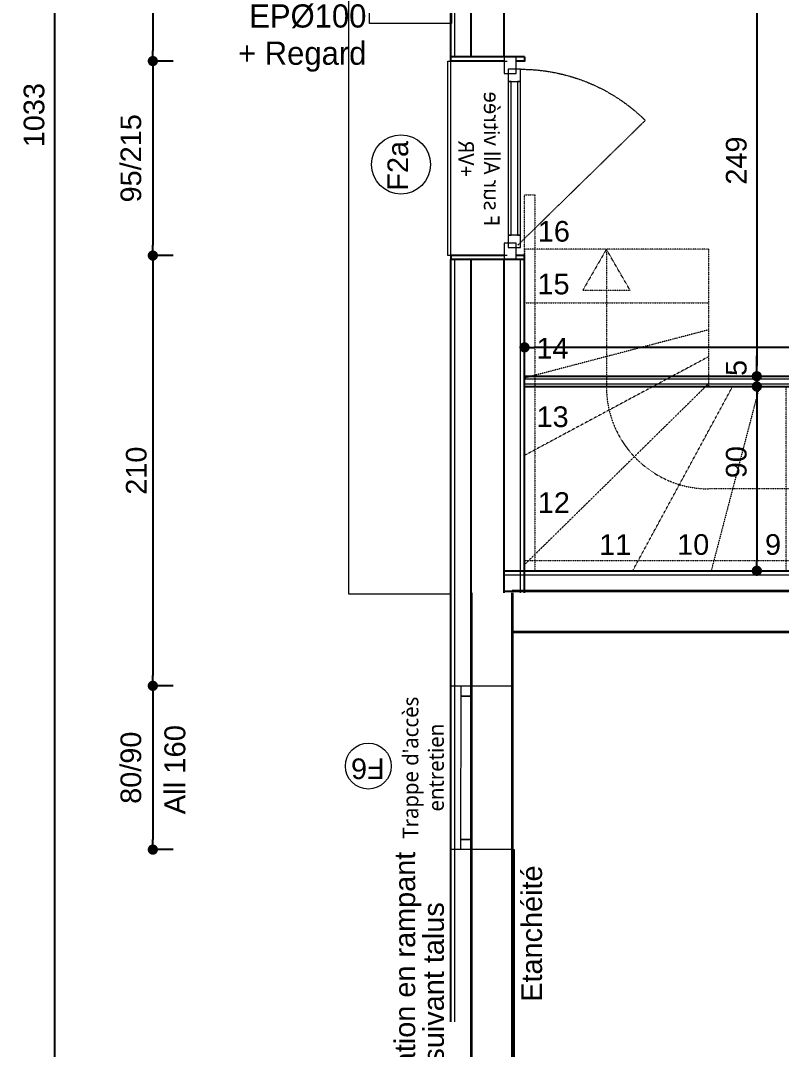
# Model space of a CAD drawing. Header units: centimetres. Extents: x 16433 to 114398, y -50094 to -12305.
# Drawn here: x 48915 to 49286, y -32256 to -31753 of the extents above; entities that cross this region are included whole.
import ezdxf

# ---------------------------------------------------------------- set-up
doc = ezdxf.new("R2010")
doc.units = ezdxf.units.CM
doc.header["$LTSCALE"] = 0.5
doc.linetypes.add('Style de ligne -2', pattern=[0.694425, 0.48607, -0.208355])
doc.linetypes.add('Style de ligne -5', pattern=[0.20828, 0.069425, -0.138855])
doc.layers.get('0').update_dxf_attribs({"linetype": 'CONTINUOUS'})
doc.layers.get('DEFPOINTS').update_dxf_attribs({"linetype": 'CONTINUOUS'})
doc.layers.add('3-BAT C-Niveau-3', color=7, linetype='CONTINUOUS')
doc.styles.add('Futura Std Book', font='')
doc.styles.add('Helvetica', font='')
doc.styles.add('Lucida Grande', font='')
doc.styles.get('Futura Std Book').set_extended_font_data('Futura Std Book')
doc.styles.get('Helvetica').set_extended_font_data('Helvetica')
doc.styles.get('Lucida Grande').set_extended_font_data('Lucida Grande')
doc.dimstyles.new('IS', dxfattribs={"dimtxt": 10.08724, "dimasz": 5.007446, "dimexe": 2, "dimexo": 10, "dimgap": 3, "dimtad": 1, "dimdec": 1, "dimtxsty": 'Helvetica', "dimblk": 'DOT', "dimblk1": 'DOT', "dimblk2": 'DOT', "dimcen": 0, "dimdle": 10, "dimazin": 0, "dimtfac": 0.8, "dimtdec": 1, "dimtix": 1, "dimtmove": 0, "dimatfit": 0, "dimldrblk": 'VW_FILLEDARROW-1', "dimfxl": 10, "dimfxlon": 1, "dimfrac": 2, "dimtolj": 1, "dimarcsym": 0})

# ---------------------------------------------------------------- blocks, each defined once
blk = doc.blocks.new('Groupe-22-1')
at = {"color": 7, "linetype": 'Style de ligne -5', "lineweight": 5}
for p, q in [((16956.07, -45519.44), (16972.82, -45607.86)), ((16959.93, -45610.3), (16920.04, -45526.26)), ((16947.05, -45612.74), (16882.92, -45533.29)), ((16934.17, -45615.18), (16830.48, -45543.22)), ((16989.25, -45553.86), (16923.42, -45566.33)), ((16837.38, -45595.69), (16934.89, -45626.89)), ((16902.94, -45726.88), (16883.6, -45624.76)), ((16937.33, -45639.77), (16844.52, -45633.37)), ((16851.34, -45669.4), (16939.77, -45652.66)), ((16944.65, -45678.4), (16856.22, -45695.14)), ((16861.09, -45720.89), (16923.67, -45709.04)), ((16883.96, -45743.22), (16865.97, -45746.63))]:
    blk.add_line(p, q, dxfattribs=at)
at = {"color": 7, "linetype": 'Continuous', "lineweight": 13}
for p, q in [((16955.45, -45681.68), (16859.19, -45764.55)), ((16860.04, -45769.09), (16956.31, -45686.22))]:
    blk.add_line(p, q, dxfattribs=at)
at = {"color": 7, "linetype": 'Continuous', "lineweight": 5}
for p, q in [((16931.53, -45707.55), (16949.52, -45704.14)), ((16954.4, -45729.88), (16891.82, -45741.73)), ((16929.65, -45867.9), (16903.8, -45731.42)), ((16959.27, -45755.63), (16870.84, -45772.37)), ((16875.72, -45798.11), (16964.15, -45781.37)), ((16969.02, -45807.11), (16880.59, -45823.86)), ((16885.47, -45849.6), (16973.9, -45832.85))]:
    blk.add_line(p, q, dxfattribs=at)
at = {"color": 7, "linetype": 'Style de ligne -5', "lineweight": 5, "flags": 128}
for points in [[(17007.95, -45509.6), (17008.88, -45514.52), (16828.49, -45548.68), (16827.56, -45543.77)], [(16971.75, -45568.93), (16989.25, -45553.86), (16967.45, -45546.24)]]:
    blk.add_lwpolyline(points, close=True, dxfattribs=at)
for points in [[(16946.7, -45689.22), (16933.27, -45618.32), (16932.73, -45615.46), (16998.56, -45602.99), (16981.81, -45514.56), (16827.55, -45543.77), (16867.94, -45757.02)], [(16867.94, -45757.02), (16827.55, -45543.77), (16832.46, -45542.84), (16872.31, -45753.25)]]:
    blk.add_lwpolyline(points, dxfattribs=at)
at = {"color": 7, "linetype": 'Continuous', "lineweight": 5, "flags": 128}
for points in [[(16868.8, -45761.55), (16890.34, -45875.34), (16978.77, -45858.59), (16947.56, -45693.75)], [(16873.17, -45757.79), (16900.21, -45900.55), (16895.3, -45901.48), (16868.8, -45761.55)]]:
    blk.add_lwpolyline(points, dxfattribs=at)
blk.add_lwpolyline([(16918.87, -45748.92), (16903.8, -45731.42), (16896.18, -45753.22)], close=True, dxfattribs=at)
at = {"color": 7, "linetype": 'Style de ligne -5', "lineweight": 5}
blk.add_arc((16932.73, -45615.46), 50, 100.7236, 190.7236, dxfattribs=at)
blk = doc.blocks.new('Groupe-24-1')
at = {"color": 7, "linetype": 'Continuous', "lineweight": 25}
for p, q in [((16915.98, -45527.03), (16978.77, -45858.59)), ((16920.89, -45526.1), (16982.76, -45852.75))]:
    blk.add_line(p, q, dxfattribs=at)
at = {"color": 7, "linetype": 'Continuous', "lineweight": 5}
for p, q in [((16917.26, -45526.79), (16979.81, -45857.08)), ((16917.26, -45526.79), (16979.81, -45857.08)), ((16919.62, -45526.34), (16981.72, -45854.27)), ((16919.62, -45526.34), (16981.72, -45854.27)), ((16920.89, -45526.1), (16982.76, -45852.75))]:
    blk.add_line(p, q, dxfattribs=at)
at = {"color": 7, "linetype": 'Continuous', "lineweight": 5, "flags": 128}
blk.add_lwpolyline([(17486.76, -45382.3), (17526.98, -45597.03), (17576.11, -45587.72), (17526.15, -45323.95), (16800.45, -45461.38), (16809.75, -45510.46)], close=True, dxfattribs=at)
at = {"color": 7}
blk.add_blockref('Groupe-22-1', (0, 0), dxfattribs=at)
at = {"color": 7, "char_height": 10.0872, "width": 15.6959, "attachment_point": 1, "rotation": 280.7236, "line_spacing_factor": 0.834288, "style": 'Helvetica'}
for s, insert in [('\\pt9.7059,19.408;16\\P', (16996.61, -45518.37)), ('\\pt9.7059,19.408;15\\P', (16971.28, -45522.99)), ('\\pt9.7059,19.408;14\\P', (16940.4, -45528.34)), ('\\pt9.7059,19.408;13\\P', (16907.52, -45534.62)), ('\\pt9.7059,19.408;10\\P', (16858.98, -45613.71))]:
    blk.add_mtext(s, dxfattribs=dict(at, insert=insert))
at = {"color": 7, "char_height": 10.0872, "attachment_point": 1, "rotation": 280.7236, "line_spacing_factor": 0.834288, "style": 'Helvetica'}
for s, insert in [('\\pt9.7059;12', (16866.43, -45543.03)), ('\\pt9.7059;11', (16851.89, -45576.28)), ('\\pt9.7059;9\\P', (16866.96, -45655.87))]:
    blk.add_mtext(s, dxfattribs=dict(at, insert=insert))
blk = doc.blocks.new('PORTE FENETRE TYPE 3')
at = {"color": 7, "linetype": 'Style de ligne -2', "lineweight": 5}
blk.add_line((5.11, 14.73), (65.94, 76.94), dxfattribs=at)
at = {"color": 7, "linetype": 'Continuous', "lineweight": 25, "flags": 128}
for points in [[(-2, 18), (0, 18), (0, 14)], [(97, 18), (95, 18), (95, 14)], [(0, 7.7), (0, -18), (-2, -18)], [(95, 7.7), (95, -18), (97, -18)]]:
    blk.add_lwpolyline(points, dxfattribs=at)
at = {"color": 7, "linetype": 'Continuous', "lineweight": 13, "flags": 128}
for points in [[(4, 16), (10, 16), (10, 10), (4, 10)], [(10, 16), (85, 16), (85, 14.5), (10, 14.5)], [(85, 16), (91, 16), (91, 10), (85, 10)], [(-2, 14), (6, 14), (6, 8), (-2, 8)], [(10, 11.5), (85, 11.5), (85, 10), (10, 10)], [(89, 14), (97, 14), (97, 8), (89, 8)]]:
    blk.add_lwpolyline(points, close=True, dxfattribs=at)
blk.add_lwpolyline([(0, 9.5), (0, -19.5), (95, -19.5), (95, 9.5)], dxfattribs=at)
at = {"color": 7, "linetype": 'Style de ligne -2', "lineweight": 5}
blk.add_arc((4, 16), 87, 360, 44.5337, dxfattribs=at)
at = {"color": 7, "insert": (47.21, 5.79), "char_height": 7.6206, "width": 74.0523, "attachment_point": 2, "line_spacing_factor": 0.978845, "style": 'Lucida Grande'}
blk.add_mtext('\\pt9.7772,19.554,29.347,39.132,48.916,58.693,68.478,78.263;F sur All vitrée\\P+VR ', dxfattribs=at)
blk = doc.blocks.new('Groupe-26-1')
at = {"color": 7, "linetype": 'Continuous', "lineweight": 5, "flags": 128}
for points in [[(16761.66, -45524.68), (16762.59, -45529.59), (16693.81, -45542.62), (16692.88, -45537.7)], [(16766.57, -45523.75), (16767.51, -45528.68), (16762.6, -45529.61), (16761.66, -45524.68)], [(16692.88, -45537.7), (16693.81, -45542.62), (16688.9, -45543.55), (16687.97, -45538.63)]]:
    blk.add_lwpolyline(points, close=True, dxfattribs=at)
blk = doc.blocks.new('_DOT')
at = {"color": 0, "linetype": 'ByBlock', "lineweight": -2}
blk.add_line((-0.5, 0), (-1, 0), dxfattribs=at)
at = {"color": 0, "linetype": 'ByBlock', "const_width": 0.5}
blk.add_lwpolyline([(-0.25, 0, 1), (0.25, 0, 1)], format="xyb", close=True, dxfattribs=at)
blk = doc.blocks.new('*D1692')
at = {"layer": '3-BAT C-Niveau-3', "color": 0, "linetype": 'Continuous', "lineweight": -2, "transparency": 16777216}
blk.add_line((49274.37, -31937.1), (49274.37, -32017.08), dxfattribs=at)
at = {"layer": 'DEFPOINTS', "color": 0, "linetype": 'Continuous', "transparency": 16777216}
for p in [(49282.21, -31932.09), (49274.37, -32022.09), (49279.6, -32022.09)]:
    blk.add_point(p, dxfattribs=at)
at = {"layer": '3-BAT C-Niveau-3', "color": 0, "linetype": 'Continuous', "lineweight": -2, "transparency": 16777216, "xscale": 5.007446289062499, "yscale": 5.007446289062499, "zscale": 5.007446289062499}
for p, rotation in [((49274.37, -31932.09), 90), ((49274.37, -32022.09), 270)]:
    blk.add_blockref('_DOT', p, dxfattribs=dict(at, rotation=rotation))
at = {"layer": '3-BAT C-Niveau-3', "color": 0, "linetype": 'Continuous', "lineweight": 5, "transparency": 16777216, "insert": (49264.39, -31969.03), "char_height": 10.087, "attachment_point": 5, "rotation": 90, "style": 'Helvetica'}
blk.add_mtext('\\A1;90', dxfattribs=at)
blk = doc.blocks.new('VW_FILLEDARROW-1')
at = {"color": 0, "linetype": 'Continuous', "lineweight": 5, "flags": 128}
blk.add_lwpolyline([(-2, 0.54), (0, 0), (-2, -0.54)], close=True, dxfattribs=at)
blk = doc.blocks.new('*D1693')
at = {"layer": '3-BAT C-Niveau-3', "color": 0, "linetype": 'Continuous', "lineweight": -2, "transparency": 16777216}
for p, q in [((49274.37, -31922.08), (49274.37, -31917.07)), ((49274.37, -31927.09), (49274.37, -31932.09)), ((49274.37, -31937.1), (49274.37, -31942.1))]:
    blk.add_line(p, q, dxfattribs=at)
at = {"layer": 'DEFPOINTS', "color": 0, "linetype": 'Continuous', "transparency": 16777216}
for p in [(49283.72, -31927.09), (49274.37, -31932.09), (49282.21, -31932.09)]:
    blk.add_point(p, dxfattribs=at)
at = {"layer": '3-BAT C-Niveau-3', "color": 0, "linetype": 'Continuous', "lineweight": -2, "transparency": 16777216, "xscale": 5.007446289062499, "yscale": 5.007446289062499, "zscale": 5.007446289062499}
for p, rotation in [((49274.37, -31927.09), 270), ((49274.37, -31932.09), 90)]:
    blk.add_blockref('_DOT', p, dxfattribs=dict(at, rotation=rotation))
at = {"layer": '3-BAT C-Niveau-3', "color": 0, "linetype": 'Continuous', "lineweight": 5, "transparency": 16777216, "insert": (49264.39, -31923.04), "char_height": 10.087, "attachment_point": 5, "rotation": 90, "style": 'Helvetica'}
blk.add_mtext('\\A1;5', dxfattribs=at)
blk = doc.blocks.new('*D1694')
at = {"layer": '3-BAT C-Niveau-3', "color": 0, "linetype": 'Continuous', "lineweight": -2, "transparency": 16777216}
blk.add_line((49274.37, -31682.79), (49274.37, -31922.08), dxfattribs=at)
at = {"layer": 'DEFPOINTS', "color": 0, "linetype": 'Continuous', "transparency": 16777216}
for p in [(49265.42, -31677.78), (49274.37, -31927.09), (49283.72, -31927.09)]:
    blk.add_point(p, dxfattribs=at)
at = {"layer": '3-BAT C-Niveau-3', "color": 0, "linetype": 'Continuous', "lineweight": -2, "transparency": 16777216, "xscale": 5.007446289062499, "yscale": 5.007446289062499, "zscale": 5.007446289062499}
for p, rotation in [((49274.37, -31677.78), 90), ((49274.37, -31927.09), 270)]:
    blk.add_blockref('_DOT', p, dxfattribs=dict(at, rotation=rotation))
at = {"layer": '3-BAT C-Niveau-3', "color": 0, "linetype": 'Continuous', "lineweight": 5, "transparency": 16777216, "insert": (49264.39, -31821.75), "char_height": 10.087, "attachment_point": 5, "rotation": 90, "style": 'Helvetica'}
blk.add_mtext('\\A1;249', dxfattribs=at)
blk = doc.blocks.new('*D1708')
at = {"layer": '3-BAT C-Niveau-3', "color": 0, "linetype": 'Continuous', "lineweight": -2, "transparency": 16777216}
blk.add_line((49488.36, -31912.98), (49165.91, -31912.98), dxfattribs=at)
at = {"layer": 'DEFPOINTS', "color": 0, "linetype": 'Continuous', "transparency": 16777216}
for p in [(49493.37, -31821.88), (49160.91, -31884.74), (49160.91, -31912.98)]:
    blk.add_point(p, dxfattribs=at)
at = {"layer": '3-BAT C-Niveau-3', "color": 0, "linetype": 'Continuous', "lineweight": -2, "transparency": 16777216, "xscale": 5.007446289062499, "yscale": 5.007446289062499, "zscale": 5.007446289062499, "rotation": 180}
blk.add_blockref('_DOT', (49160.91, -31912.98), dxfattribs=at)
at = {"layer": '3-BAT C-Niveau-3', "color": 0, "linetype": 'Continuous', "lineweight": -2, "transparency": 16777216, "xscale": 5.007446289062499, "yscale": 5.007446289062499, "zscale": 5.007446289062499}
blk.add_blockref('_DOT', (49493.37, -31912.98), dxfattribs=at)
at = {"layer": '3-BAT C-Niveau-3', "color": 0, "linetype": 'Continuous', "lineweight": 5, "transparency": 16777216, "insert": (49327.14, -31904.94), "char_height": 10.087, "attachment_point": 5, "style": 'Helvetica'}
blk.add_mtext('\\A1;332', dxfattribs=at)
blk = doc.blocks.new('*D1775')
at = {"layer": '3-BAT C-Niveau-3', "color": 0, "linetype": 'Continuous', "lineweight": -2, "transparency": 16777216}
for p, q in [((48941.37, -31344.35), (48929.37, -31344.35)), ((48931.37, -31349.36), (48931.37, -32371.94)), ((48941.37, -32376.95), (48929.37, -32376.95))]:
    blk.add_line(p, q, dxfattribs=at)
at = {"layer": 'DEFPOINTS', "color": 0, "linetype": 'Continuous', "transparency": 16777216}
for p in [(49124.91, -31344.35), (48931.37, -32376.95), (49134.91, -32376.95)]:
    blk.add_point(p, dxfattribs=at)
at = {"layer": '3-BAT C-Niveau-3', "color": 0, "linetype": 'Continuous', "lineweight": -2, "transparency": 16777216, "xscale": 5.007446289062499, "yscale": 5.007446289062499, "zscale": 5.007446289062499}
for p, rotation in [((48931.37, -31344.35), 90), ((48931.37, -32376.95), 270)]:
    blk.add_blockref('_DOT', p, dxfattribs=dict(at, rotation=rotation))
at = {"layer": '3-BAT C-Niveau-3', "color": 0, "linetype": 'Continuous', "lineweight": 5, "transparency": 16777216, "insert": (48921.39, -31799.56), "char_height": 10.087, "attachment_point": 5, "rotation": 90, "style": 'Helvetica'}
blk.add_mtext('\\A1;1033', dxfattribs=at)
blk = doc.blocks.new('Groupe-29-1')
at = {"color": 7, "linetype": 'Continuous', "lineweight": 5}
blk.add_open_spline([(17106.17, -45442.43), (17105.28, -45441.43), (17104.01, -45441.01), (17102.74, -45440.59), (17101.43, -45440.86), (17100.12, -45441.12), (17099.11, -45442.01), (17098.11, -45442.9), (17097.69, -45444.16), (17097.26, -45445.43), (17097.53, -45446.74), (17097.79, -45448.05), (17098.68, -45449.04), (17099.57, -45450.04), (17100.84, -45450.46), (17102.11, -45450.89), (17103.42, -45450.62), (17104.74, -45450.35), (17105.74, -45449.46), (17106.74, -45448.58), (17107.17, -45447.31), (17107.59, -45446.05), (17107.33, -45444.74), (17107.06, -45443.43), (17106.17, -45442.43)], degree=2, knots=[0, 0, 0, 0.083333, 0.083333, 0.166667, 0.166667, 0.25, 0.25, 0.333333, 0.333333, 0.416667, 0.416667, 0.5, 0.5, 0.583333, 0.583333, 0.666667, 0.666667, 0.75, 0.75, 0.833333, 0.833333, 0.916667, 0.916667, 1, 1, 1], dxfattribs=at)
blk = doc.blocks.new('Groupe-30-1')
at = {"color": 7, "linetype": 'Continuous', "lineweight": 5, "flags": 128}
blk.add_lwpolyline([(17115.31, -45412.25), (17122.76, -45451.55), (17083.45, -45459), (17076.01, -45419.69)], close=True, dxfattribs=at)
at = {"color": 7}
blk.add_blockref('Groupe-29-1', (0, 0), dxfattribs=at)
at = {"color": 7, "insert": (17084.98, -45416.44), "char_height": 11.3275, "width": 86.6282, "attachment_point": 3, "rotation": 280.7236, "line_spacing_factor": 0.962448, "style": 'Futura Std Book'}
blk.add_mtext('\\pt10.767,21.273,31.909,42.557,53.194,63.83;EPØ100\\P+ Regard', dxfattribs=at)
blk = doc.blocks.new('*D1794')
at = {"layer": '3-BAT C-Niveau-3', "color": 0, "linetype": 'Continuous', "lineweight": -2, "transparency": 16777216}
for p, q in [((48989.37, -32078.28), (48977.37, -32078.28)), ((48979.37, -32083.28), (48979.37, -32153.27)), ((48989.37, -32158.28), (48977.37, -32158.28))]:
    blk.add_line(p, q, dxfattribs=at)
at = {"layer": 'DEFPOINTS', "color": 0, "linetype": 'Continuous', "transparency": 16777216}
for p in [(49153.24, -32078.28), (48979.37, -32158.28), (49147.34, -32158.28)]:
    blk.add_point(p, dxfattribs=at)
at = {"layer": '3-BAT C-Niveau-3', "color": 0, "linetype": 'Continuous', "lineweight": -2, "transparency": 16777216, "xscale": 5.007446289062499, "yscale": 5.007446289062499, "zscale": 5.007446289062499}
for p, rotation in [((48979.37, -32078.28), 90), ((48979.37, -32158.28), 270)]:
    blk.add_blockref('_DOT', p, dxfattribs=dict(at, rotation=rotation))
at = {"layer": '3-BAT C-Niveau-3', "color": 0, "linetype": 'Continuous', "lineweight": 5, "transparency": 16777216, "insert": (48968.69, -32118.28), "char_height": 10.087, "attachment_point": 5, "rotation": 90, "style": 'Helvetica'}
blk.add_mtext('\\A1;80/90', dxfattribs=at)
blk = doc.blocks.new('*D1795')
at = {"layer": '3-BAT C-Niveau-3', "color": 0, "linetype": 'Continuous', "lineweight": -2, "transparency": 16777216}
for p, q in [((48989.37, -31868.15), (48977.37, -31868.15)), ((48979.37, -31873.15), (48979.37, -32073.27)), ((48989.37, -32078.28), (48977.37, -32078.28))]:
    blk.add_line(p, q, dxfattribs=at)
at = {"layer": 'DEFPOINTS', "color": 0, "linetype": 'Continuous', "transparency": 16777216}
for p in [(49129.54, -31868.15), (48979.37, -32078.28), (49153.24, -32078.28)]:
    blk.add_point(p, dxfattribs=at)
at = {"layer": '3-BAT C-Niveau-3', "color": 0, "linetype": 'Continuous', "lineweight": -2, "transparency": 16777216, "xscale": 5.007446289062499, "yscale": 5.007446289062499, "zscale": 5.007446289062499}
for p, rotation in [((48979.37, -31868.15), 90), ((48979.37, -32078.28), 270)]:
    blk.add_blockref('_DOT', p, dxfattribs=dict(at, rotation=rotation))
at = {"layer": '3-BAT C-Niveau-3', "color": 0, "linetype": 'Continuous', "lineweight": 5, "transparency": 16777216, "insert": (48971.33, -31973.21), "char_height": 10.087, "attachment_point": 5, "rotation": 90, "style": 'Helvetica'}
blk.add_mtext('\\A1;210', dxfattribs=at)
blk = doc.blocks.new('*D1796')
at = {"layer": '3-BAT C-Niveau-3', "color": 0, "linetype": 'Continuous', "lineweight": -2, "transparency": 16777216}
for p, q in [((48989.37, -31773.15), (48977.37, -31773.15)), ((48979.37, -31778.15), (48979.37, -31863.14)), ((48989.37, -31868.15), (48977.37, -31868.15))]:
    blk.add_line(p, q, dxfattribs=at)
at = {"layer": 'DEFPOINTS', "color": 0, "linetype": 'Continuous', "transparency": 16777216}
for p in [(49133.24, -31773.15), (48979.37, -31868.15), (49129.54, -31868.15)]:
    blk.add_point(p, dxfattribs=at)
at = {"layer": '3-BAT C-Niveau-3', "color": 0, "linetype": 'Continuous', "lineweight": -2, "transparency": 16777216, "xscale": 5.007446289062499, "yscale": 5.007446289062499, "zscale": 5.007446289062499}
for p, rotation in [((48979.37, -31773.15), 90), ((48979.37, -31868.15), 270)]:
    blk.add_blockref('_DOT', p, dxfattribs=dict(at, rotation=rotation))
at = {"layer": '3-BAT C-Niveau-3', "color": 0, "linetype": 'Continuous', "lineweight": 5, "transparency": 16777216, "insert": (48968.69, -31820.65), "char_height": 10.087, "attachment_point": 5, "rotation": 90, "style": 'Helvetica'}
blk.add_mtext('\\A1;95/215', dxfattribs=at)
blk = doc.blocks.new('*D1797')
at = {"layer": '3-BAT C-Niveau-3', "color": 0, "linetype": 'Continuous', "lineweight": -2, "transparency": 16777216}
for p, q in [((48989.37, -31344.35), (48977.37, -31344.35)), ((48979.37, -31349.36), (48979.37, -31768.14)), ((48989.37, -31773.15), (48977.37, -31773.15))]:
    blk.add_line(p, q, dxfattribs=at)
at = {"layer": 'DEFPOINTS', "color": 0, "linetype": 'Continuous', "transparency": 16777216}
for p in [(49124.91, -31344.35), (48979.37, -31773.15), (49133.24, -31773.15)]:
    blk.add_point(p, dxfattribs=at)
at = {"layer": '3-BAT C-Niveau-3', "color": 0, "linetype": 'Continuous', "lineweight": -2, "transparency": 16777216, "xscale": 5.007446289062499, "yscale": 5.007446289062499, "zscale": 5.007446289062499}
for p, rotation in [((48979.37, -31344.35), 90), ((48979.37, -31773.15), 270)]:
    blk.add_blockref('_DOT', p, dxfattribs=dict(at, rotation=rotation))
at = {"layer": '3-BAT C-Niveau-3', "color": 0, "linetype": 'Continuous', "lineweight": 5, "transparency": 16777216, "insert": (48971.33, -31558.75), "char_height": 10.087, "attachment_point": 5, "rotation": 90, "style": 'Helvetica'}
blk.add_mtext('\\A1;429', dxfattribs=at)
blk = doc.blocks.new('Groupe-31-1')
at = {"color": 7, "linetype": 'Continuous', "lineweight": 5}
blk.add_circle((17011.32, -45447.57), 14.45, dxfattribs=at)
at = {"color": 7, "insert": (16997.5, -45443.46), "char_height": 10.0872, "width": 24.3155, "attachment_point": 1, "rotation": 10.7236, "line_spacing_factor": 0.834288, "style": 'Helvetica'}
blk.add_mtext('\\pt6.9612,13.92,20.881;F2a', dxfattribs=at)
blk = doc.blocks.new('Groupe-37-1')
at = {"color": 7, "linetype": 'Continuous', "lineweight": 5}
blk.add_circle((16719.63, -45486.58), 11.2, dxfattribs=at)
at = {"color": 7, "insert": (16714.88, -45495.63), "char_height": 10.0872, "width": 16.4676, "attachment_point": 1, "rotation": 100.7236, "line_spacing_factor": 0.834288, "style": 'Helvetica'}
blk.add_mtext('\\pt8.0849,16.503,24.744;F6', dxfattribs=at)

msp = doc.modelspace()

# ---------------------------------------------------------------- linework, layer by layer
at = {"layer": '3-BAT C-Niveau-3', "color": 7, "linetype": 'Continuous', "lineweight": 5}
for p, q in [((49124.906, -31771.146), (49124.906, -31344.348)), ((49126.906, -31771.146), (49126.906, -31346.348)), ((49134.906, -31771.146), (49134.906, -31354.348)), ((49124.906, -32032.933), (49124.906, -31870.146)), ((49126.906, -32032.933), (49126.906, -31870.146)), ((49134.906, -32032.933), (49134.906, -31870.146)), ((49158.906, -32032.933), (49158.906, -31870.146)), ((49160.906, -32032.933), (49160.906, -31870.146)), ((49150.906, -32022.088), (50645.717, -32022.088)), ((49150.906, -32024.088), (50645.717, -32024.088)), ((49124.906, -32242.382), (49124.906, -32032.933)), ((49126.906, -32242.382), (49126.906, -32032.933)), ((49134.906, -32032.933), (49134.906, -32376.948)), ((49134.906, -32242.382), (49134.906, -32032.933)), ((49150.906, -32032.088), (50645.717, -32032.088)), ((50649.717, -32032.088), (49154.906, -32032.088)), ((49154.906, -32032.933), (49154.906, -32356.948)), ((49620.218, -32052.088), (49154.906, -32052.088))]:
    msp.add_line(p, q, dxfattribs=at)
at = {"layer": '3-BAT C-Niveau-3', "color": 7, "linetype": 'Continuous', "lineweight": 25}
for p, q in [((49124.906, -31771.146), (49124.906, -31344.348)), ((49134.906, -31771.146), (49134.906, -31354.348)), ((49150.906, -31771.146), (49150.906, -31370.348)), ((49160.906, -31771.146), (49124.906, -31771.146)), ((49160.906, -31870.146), (49124.906, -31870.146)), ((49124.906, -32032.933), (49124.906, -31870.146)), ((49134.906, -32032.933), (49134.906, -31870.146)), ((49150.906, -32032.933), (49150.906, -31870.146)), ((49160.906, -32032.933), (49160.906, -31870.146)), ((49150.906, -32022.088), (50645.717, -32022.088)), ((49124.906, -32242.382), (49124.906, -32032.933)), ((49134.906, -32242.382), (49134.906, -32032.933)), ((49150.906, -32032.088), (50645.717, -32032.088))]:
    msp.add_line(p, q, dxfattribs=at)
at = {"layer": '3-BAT C-Niveau-3', "color": 7, "linetype": 'Continuous', "lineweight": 35}
for p, q in [((49134.906, -32032.933), (49134.906, -32376.948)), ((50649.717, -32032.088), (49154.906, -32032.088)), ((49154.906, -32032.933), (49154.906, -32356.948)), ((50649.717, -32052.088), (49154.906, -32052.088))]:
    msp.add_line(p, q, dxfattribs=at)
at = {"layer": '3-BAT C-Niveau-3', "color": 7, "linetype": 'Continuous', "lineweight": 5, "flags": 128}
msp.add_lwpolyline([(49154.906, -32052.088), (49154.906, -32356.948), (49962.259, -32356.948), (49962.259, -32281.415), (50649.717, -32281.415), (50649.717, -32052.088)], close=True, dxfattribs=at)
at = {"layer": '3-BAT C-Niveau-3', "color": 7, "linetype": 'Continuous', "lineweight": 13, "flags": 128}
for points in [[(49124.873, -32158.276), (49124.873, -32078.276), (49154.873, -32078.276), (49154.873, -32158.276)], [(49154.906, -32158.276), (49155.906, -32158.276), (49155.906, -32355.948), (49154.906, -32355.948)]]:
    msp.add_lwpolyline(points, close=True, dxfattribs=at)

# ---------------------------------------------------------------- block references
at = {"layer": '3-BAT C-Niveau-3', "color": 7, "rotation": 79.27640525611221}
for name in ['Groupe-24-1', 'Groupe-30-1', 'Groupe-31-1', 'Groupe-26-1', 'Groupe-37-1']:
    msp.add_blockref(name, (1281.373, -40081.382), dxfattribs=at)
at = {"layer": '3-BAT C-Niveau-3', "color": 7, "xscale": -1, "rotation": 270.0000000000007}
msp.add_blockref('PORTE FENETRE TYPE 3', (49142.906, -31868.146), dxfattribs=at)

# ---------------------------------------------------------------- texts
at = {"layer": '3-BAT C-Niveau-3', "color": 7, "attachment_point": 2, "rotation": 90}
for s, insert, char_height, width, line_spacing_factor, style in [("\\pt9.7772,19.775,29.659,39.543,49.435,59.318,69.202,79.101;Trappe d'accès\\Pentretien", (49101.424, -32118.235), 7.62055, 76.49662, 0.978845, 'Lucida Grande'), ('\\pt41.872,83.512,125.28,167.25,209.01;Isolation en rampant\\Psuivant talus\\P\\P', (49097.403, -32223.143), 10.08724, 166.00714, 0.834288, 'Helvetica'), ('\\pt38.079,75.846,113.88;Etanchéité\\P', (49159.359, -32199.302), 10.08724, 80.50578, 0.834288, 'Helvetica')]:
    msp.add_mtext(s, dxfattribs=dict(at, insert=insert, char_height=char_height, width=width, line_spacing_factor=line_spacing_factor, style=style))
at = {"layer": '3-BAT C-Niveau-3', "color": 7, "insert": (48985.015, -32119.242), "char_height": 10.21693, "attachment_point": 2, "rotation": 90, "line_spacing_factor": 0.834288, "style": 'Helvetica'}
msp.add_mtext('\\pt38.078;All 160', dxfattribs=at)

# ---------------------------------------------------------------- dimensions: what is measured, and where the dimension line sits
at = {"layer": '3-BAT C-Niveau-3', "color": 7, "linetype": 'Continuous', "lineweight": 5}
for base, p1, p2, override, picture, middle in [((48931.373, -32376.948), (49124.906, -31344.348), (49134.906, -32376.948), {"dimtxt": 10.08724, "dimdec": 0, "dimpost": '<>', "dimtxsty": 'Helvetica', "dimtmove": 2}, '*D1775', (48921.388, -31799.558)), ((49274.373, -31927.088), (49265.418, -31677.78), (49283.718, -31927.088), {"dimtxt": 10.08724, "dimdec": 0, "dimpost": '<>', "dimtxsty": 'Helvetica', "dimse1": 1, "dimse2": 1, "dimtmove": 2}, '*D1694', (49264.388, -31821.748)), ((49274.373, -31932.088), (49283.718, -31927.088), (49282.211, -31932.088), {"dimtxt": 10.08724, "dimdec": 0, "dimpost": '<>', "dimtxsty": 'Helvetica', "dimse1": 1, "dimse2": 1, "dimtix": 0, "dimtmove": 2}, '*D1693', (49264.388, -31923.036)), ((49274.373, -32022.088), (49282.211, -31932.088), (49279.599, -32022.088), {"dimtxt": 10.08724, "dimdec": 0, "dimpost": '<>', "dimtxsty": 'Helvetica', "dimse1": 1, "dimse2": 1, "dimtmove": 2}, '*D1692', (49264.388, -31969.031))]:
    dim = msp.add_linear_dim(base=base, p1=p1, p2=p2, angle=90, dimstyle='IS', override=override, dxfattribs=at)
    dim.commit()
    dim.dimension.update_dxf_attribs({"geometry": picture, "text_midpoint": middle, "dimtype": 160})
for base, p1, p2, override, picture, middle in [((48979.373, -31773.146), (49124.906, -31344.348), (49133.238, -31773.146), {"dimtxt": 10.08724, "dimdec": 0, "dimpost": '<>', "dimtxsty": 'Helvetica', "dimtmove": 2}, '*D1797', (48971.329, -31558.747)), ((48979.373, -31868.146), (49133.238, -31773.146), (49129.538, -31868.146), {"dimtxt": 10.08724, "dimdec": 0, "dimpost": '<>/215', "dimtxsty": 'Helvetica', "dimtmove": 2}, '*D1796', (48968.688, -31820.646)), ((48979.373, -32078.276), (49129.538, -31868.146), (49153.238, -32078.276), {"dimtxt": 10.08724, "dimdec": 0, "dimpost": '<>', "dimtxsty": 'Helvetica', "dimtmove": 2}, '*D1795', (48971.329, -31973.211)), ((48979.373, -32158.276), (49153.238, -32078.276), (49147.338, -32158.276), {"dimtxt": 10.08724, "dimdec": 0, "dimpost": '<>/90', "dimtxsty": 'Helvetica', "dimtmove": 2}, '*D1794', (48968.688, -32118.276))]:
    dim = msp.add_linear_dim(base=base, p1=p1, p2=p2, angle=90, dimstyle='IS', override=override, dxfattribs=at)
    dim.commit()
    dim.dimension.update_dxf_attribs({"geometry": picture, "text_midpoint": middle})
dim = msp.add_linear_dim(base=(49160.906, -31912.979), p1=(49493.367, -31821.882), p2=(49160.906, -31884.738), dimstyle='IS', override={"dimtxt": 10.08724, "dimdec": 0, "dimpost": '<>', "dimtxsty": 'Helvetica', "dimse1": 1, "dimse2": 1, "dimtmove": 2}, dxfattribs=at)
dim.commit()
dim.dimension.update_dxf_attribs({"geometry": '*D1708', "text_midpoint": (49327.136, -31904.935)})

doc.saveas('drawing.dxf')
